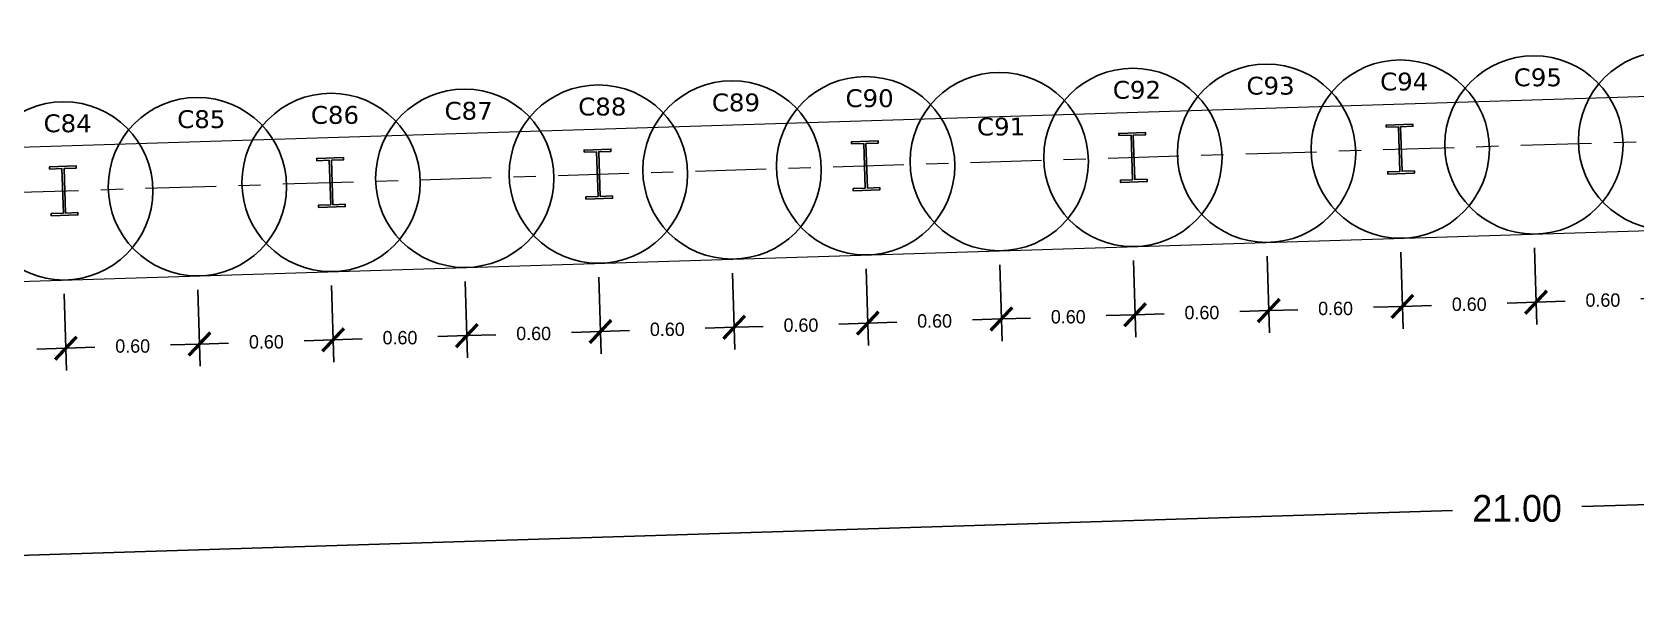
# Model space of a CAD drawing. Header units: millimetres. Extents: x -50 to 161, y 11 to 77.
# Drawn here: x 18.14 to 25.33, y 23.31 to 25.88 of the extents above; entities that cross this region are included whole.
import ezdxf

# ---------------------------------------------------------------- set-up
doc = ezdxf.new("R2010")
doc.units = ezdxf.units.MM
doc.linetypes.add('IMPORT-AXES _2_', pattern=[50.8, 31.75, -6.35, 6.35, -6.35])
doc.layers.add('A-DETL-THIN', color=151, linetype='Continuous', lineweight=5)
doc.layers.add('Paroi Soperco', color=7, linetype='Continuous')
doc.dimstyles.get("Standard").update_dxf_attribs({"dimtxt": 0.18, "dimasz": 0.18, "dimexe": 0.18, "dimexo": 0.0625, "dimgap": 0.09, "dimtad": 0, "dimtih": 1, "dimtoh": 1, "dimdec": 4, "dimzin": 0, "dimdsep": 46, "dimtxsty": 'Standard', "dimcen": 0.09, "dimadec": 0, "dimazin": 0, "dimtfac": 1, "dimtdec": 4, "dimtofl": 0, "dimtmove": 0, "dimatfit": 3, "dimfxl": 1, "dimtolj": 1, "dimtzin": 0, "dimarcsym": 0})

# ---------------------------------------------------------------- blocks, each defined once
blk = doc.blocks.new('_ArchTick')
at = {"color": 0, "linetype": 'ByBlock', "const_width": 0.15}
blk.add_lwpolyline([(-0.5, -0.5), (0.5, 0.5)], dxfattribs=at)
blk = doc.blocks.new('*D173')
at = {"layer": 'Paroi Soperco', "color": 0, "lineweight": -2, "transparency": 16777216}
for p, q in [((35.2599, 25.2347), (35.2994, 23.9695)), ((14.2699, 24.5786), (14.3094, 23.3133)), ((35.2963, 24.0694), (25.0913, 23.7504)), ((14.3063, 23.4133), (24.5113, 23.7323))]:
    blk.add_line(p, q, dxfattribs=at)
at = {"layer": 'Paroi Soperco', "color": 0, "lineweight": -2, "transparency": 16777216, "xscale": 0.1, "yscale": 0.1, "zscale": 0.1}
for p, rotation in [((35.2963, 24.0694), 1.790492195840774), ((14.3063, 23.4133), 181.7904921958408)]:
    blk.add_blockref('_ArchTick', p, dxfattribs=dict(at, rotation=rotation))
at = {"layer": 'Paroi Soperco', "color": 0, "transparency": 16777216, "insert": (24.8013, 23.7413), "char_height": 0.12, "attachment_point": 5}
blk.add_mtext('\\A1;21.00', dxfattribs=at)
blk = doc.blocks.new('*D182')
at = {"layer": 'Paroi Soperco', "color": 0, "lineweight": -2, "transparency": 16777216}
for p, q in [((17.6824, 24.6853), (17.6931, 24.3419)), ((18.2821, 24.704), (18.2929, 24.3606)), ((17.69, 24.4418), (17.8199, 24.4459)), ((18.2897, 24.4605), (18.1599, 24.4565))]:
    blk.add_line(p, q, dxfattribs=at)
at = {"layer": 'Paroi Soperco', "color": 0, "lineweight": -2, "transparency": 16777216, "xscale": 0.1, "yscale": 0.1, "zscale": 0.1}
for p, rotation in [((17.69, 24.4418), 181.7904921958418), ((18.2897, 24.4605), 1.790492195841817)]:
    blk.add_blockref('_ArchTick', p, dxfattribs=dict(at, rotation=rotation))
at = {"layer": 'Paroi Soperco', "color": 0, "transparency": 16777216, "insert": (17.9899, 24.4512), "char_height": 0.06, "attachment_point": 5}
blk.add_mtext('\\A1;0.60', dxfattribs=at)
blk = doc.blocks.new('*D183')
at = {"layer": 'Paroi Soperco', "color": 0, "lineweight": -2, "transparency": 16777216}
for p, q in [((18.2821, 24.704), (18.2929, 24.3606)), ((18.8818, 24.7227), (18.8926, 24.3793)), ((18.8894, 24.4793), (18.7596, 24.4752)), ((18.2897, 24.4605), (18.4196, 24.4646))]:
    blk.add_line(p, q, dxfattribs=at)
at = {"layer": 'Paroi Soperco', "color": 0, "lineweight": -2, "transparency": 16777216, "xscale": 0.1, "yscale": 0.1, "zscale": 0.1}
for p, rotation in [((18.2897, 24.4605), 181.7904921958418), ((18.8894, 24.4793), 1.790492195841817)]:
    blk.add_blockref('_ArchTick', p, dxfattribs=dict(at, rotation=rotation))
at = {"layer": 'Paroi Soperco', "color": 0, "transparency": 16777216, "insert": (18.5896, 24.4699), "char_height": 0.06, "attachment_point": 5}
blk.add_mtext('\\A1;0.60', dxfattribs=at)
blk = doc.blocks.new('*D184')
at = {"layer": 'Paroi Soperco', "color": 0, "lineweight": -2, "transparency": 16777216}
for p, q in [((18.8818, 24.7227), (18.8926, 24.3793)), ((19.4815, 24.7415), (19.4923, 24.3981)), ((18.8894, 24.4793), (19.0193, 24.4834)), ((19.4891, 24.498), (19.3593, 24.494))]:
    blk.add_line(p, q, dxfattribs=at)
at = {"layer": 'Paroi Soperco', "color": 0, "lineweight": -2, "transparency": 16777216, "xscale": 0.1, "yscale": 0.1, "zscale": 0.1}
for p, rotation in [((19.4891, 24.498), 1.790492195841817), ((18.8894, 24.4793), 181.7904921958418)]:
    blk.add_blockref('_ArchTick', p, dxfattribs=dict(at, rotation=rotation))
at = {"layer": 'Paroi Soperco', "color": 0, "transparency": 16777216, "insert": (19.1893, 24.4887), "char_height": 0.06, "attachment_point": 5}
blk.add_mtext('\\A1;0.60', dxfattribs=at)
blk = doc.blocks.new('*D185')
at = {"layer": 'Paroi Soperco', "color": 0, "lineweight": -2, "transparency": 16777216}
for p, q in [((20.0812, 24.7602), (20.092, 24.4168)), ((19.4815, 24.7415), (19.4923, 24.3981)), ((19.4891, 24.498), (19.619, 24.5021)), ((20.0888, 24.5168), (19.959, 24.5127))]:
    blk.add_line(p, q, dxfattribs=at)
at = {"layer": 'Paroi Soperco', "color": 0, "lineweight": -2, "transparency": 16777216, "xscale": 0.1, "yscale": 0.1, "zscale": 0.1}
for p, rotation in [((19.4891, 24.498), 181.7904921958418), ((20.0888, 24.5168), 1.790492195841817)]:
    blk.add_blockref('_ArchTick', p, dxfattribs=dict(at, rotation=rotation))
at = {"layer": 'Paroi Soperco', "color": 0, "transparency": 16777216, "insert": (19.789, 24.5074), "char_height": 0.06, "attachment_point": 5}
blk.add_mtext('\\A1;0.60', dxfattribs=at)
blk = doc.blocks.new('*D186')
at = {"layer": 'Paroi Soperco', "color": 0, "lineweight": -2, "transparency": 16777216}
for p, q in [((20.0812, 24.7602), (20.092, 24.4168)), ((20.6809, 24.779), (20.6917, 24.4356)), ((20.0888, 24.5168), (20.2187, 24.5209)), ((20.6886, 24.5355), (20.5587, 24.5315))]:
    blk.add_line(p, q, dxfattribs=at)
at = {"layer": 'Paroi Soperco', "color": 0, "lineweight": -2, "transparency": 16777216, "xscale": 0.1, "yscale": 0.1, "zscale": 0.1}
for p, rotation in [((20.0888, 24.5168), 181.7904921958418), ((20.6886, 24.5355), 1.790492195841817)]:
    blk.add_blockref('_ArchTick', p, dxfattribs=dict(at, rotation=rotation))
at = {"layer": 'Paroi Soperco', "color": 0, "transparency": 16777216, "insert": (20.3887, 24.5262), "char_height": 0.06, "attachment_point": 5}
blk.add_mtext('\\A1;0.60', dxfattribs=at)
blk = doc.blocks.new('*D187')
at = {"layer": 'Paroi Soperco', "color": 0, "lineweight": -2, "transparency": 16777216}
for p, q in [((20.6809, 24.779), (20.6917, 24.4356)), ((21.2807, 24.7977), (21.2914, 24.4543)), ((21.2883, 24.5543), (21.1584, 24.5502)), ((20.6886, 24.5355), (20.8184, 24.5396))]:
    blk.add_line(p, q, dxfattribs=at)
at = {"layer": 'Paroi Soperco', "color": 0, "lineweight": -2, "transparency": 16777216, "xscale": 0.1, "yscale": 0.1, "zscale": 0.1}
for p, rotation in [((21.2883, 24.5543), 1.790492195841817), ((20.6886, 24.5355), 181.7904921958418)]:
    blk.add_blockref('_ArchTick', p, dxfattribs=dict(at, rotation=rotation))
at = {"layer": 'Paroi Soperco', "color": 0, "transparency": 16777216, "insert": (20.9884, 24.5449), "char_height": 0.06, "attachment_point": 5}
blk.add_mtext('\\A1;0.60', dxfattribs=at)
blk = doc.blocks.new('*D188')
at = {"layer": 'Paroi Soperco', "color": 0, "lineweight": -2, "transparency": 16777216}
for p, q in [((21.2807, 24.7977), (21.2914, 24.4543)), ((21.8804, 24.8165), (21.8911, 24.4731)), ((21.2883, 24.5543), (21.4181, 24.5583)), ((21.888, 24.573), (21.7581, 24.569))]:
    blk.add_line(p, q, dxfattribs=at)
at = {"layer": 'Paroi Soperco', "color": 0, "lineweight": -2, "transparency": 16777216, "xscale": 0.1, "yscale": 0.1, "zscale": 0.1}
for p, rotation in [((21.2883, 24.5543), 181.7904921958418), ((21.888, 24.573), 1.790492195841817)]:
    blk.add_blockref('_ArchTick', p, dxfattribs=dict(at, rotation=rotation))
at = {"layer": 'Paroi Soperco', "color": 0, "transparency": 16777216, "insert": (21.5881, 24.5637), "char_height": 0.06, "attachment_point": 5}
blk.add_mtext('\\A1;0.60', dxfattribs=at)
blk = doc.blocks.new('*D189')
at = {"layer": 'Paroi Soperco', "color": 0, "lineweight": -2, "transparency": 16777216}
for p, q in [((22.4801, 24.8352), (22.4908, 24.4918)), ((21.8804, 24.8165), (21.8911, 24.4731)), ((21.888, 24.573), (22.0178, 24.5771)), ((22.4877, 24.5918), (22.3578, 24.5877))]:
    blk.add_line(p, q, dxfattribs=at)
at = {"layer": 'Paroi Soperco', "color": 0, "lineweight": -2, "transparency": 16777216, "xscale": 0.1, "yscale": 0.1, "zscale": 0.1}
for p, rotation in [((21.888, 24.573), 181.7904921958418), ((22.4877, 24.5918), 1.790492195841766)]:
    blk.add_blockref('_ArchTick', p, dxfattribs=dict(at, rotation=rotation))
at = {"layer": 'Paroi Soperco', "color": 0, "transparency": 16777216, "insert": (22.1878, 24.5824), "char_height": 0.06, "attachment_point": 5}
blk.add_mtext('\\A1;0.60', dxfattribs=at)
blk = doc.blocks.new('*D190')
at = {"layer": 'Paroi Soperco', "color": 0, "lineweight": -2, "transparency": 16777216}
for p, q in [((22.4801, 24.8352), (22.4908, 24.4918)), ((23.0798, 24.854), (23.0905, 24.5106)), ((22.4877, 24.5918), (22.6175, 24.5958)), ((23.0874, 24.6105), (22.9575, 24.6065))]:
    blk.add_line(p, q, dxfattribs=at)
at = {"layer": 'Paroi Soperco', "color": 0, "lineweight": -2, "transparency": 16777216, "xscale": 0.1, "yscale": 0.1, "zscale": 0.1}
for p, rotation in [((22.4877, 24.5918), 181.7904921958418), ((23.0874, 24.6105), 1.790492195841766)]:
    blk.add_blockref('_ArchTick', p, dxfattribs=dict(at, rotation=rotation))
at = {"layer": 'Paroi Soperco', "color": 0, "transparency": 16777216, "insert": (22.7875, 24.6012), "char_height": 0.06, "attachment_point": 5}
blk.add_mtext('\\A1;0.60', dxfattribs=at)
blk = doc.blocks.new('*D191')
at = {"layer": 'Paroi Soperco', "color": 0, "lineweight": -2, "transparency": 16777216}
for p, q in [((23.0798, 24.854), (23.0905, 24.5106)), ((23.6795, 24.8727), (23.6902, 24.5293)), ((23.0874, 24.6105), (23.2172, 24.6146)), ((23.6871, 24.6293), (23.5572, 24.6252))]:
    blk.add_line(p, q, dxfattribs=at)
at = {"layer": 'Paroi Soperco', "color": 0, "lineweight": -2, "transparency": 16777216, "xscale": 0.1, "yscale": 0.1, "zscale": 0.1}
for p, rotation in [((23.6871, 24.6293), 1.790492195841766), ((23.0874, 24.6105), 181.7904921958418)]:
    blk.add_blockref('_ArchTick', p, dxfattribs=dict(at, rotation=rotation))
at = {"layer": 'Paroi Soperco', "color": 0, "transparency": 16777216, "insert": (23.3872, 24.6199), "char_height": 0.06, "attachment_point": 5}
blk.add_mtext('\\A1;0.60', dxfattribs=at)
blk = doc.blocks.new('*D192')
at = {"layer": 'Paroi Soperco', "color": 0, "lineweight": -2, "transparency": 16777216}
for p, q in [((23.6795, 24.8727), (23.6902, 24.5293)), ((24.2792, 24.8915), (24.2899, 24.5481)), ((23.6871, 24.6293), (23.8169, 24.6333)), ((24.2868, 24.648), (24.1569, 24.644))]:
    blk.add_line(p, q, dxfattribs=at)
at = {"layer": 'Paroi Soperco', "color": 0, "lineweight": -2, "transparency": 16777216, "xscale": 0.1, "yscale": 0.1, "zscale": 0.1}
for p, rotation in [((23.6871, 24.6293), 181.7904921958418), ((24.2868, 24.648), 1.790492195841766)]:
    blk.add_blockref('_ArchTick', p, dxfattribs=dict(at, rotation=rotation))
at = {"layer": 'Paroi Soperco', "color": 0, "transparency": 16777216, "insert": (23.9869, 24.6386), "char_height": 0.06, "attachment_point": 5}
blk.add_mtext('\\A1;0.60', dxfattribs=at)
blk = doc.blocks.new('*D193')
at = {"layer": 'Paroi Soperco', "color": 0, "lineweight": -2, "transparency": 16777216}
for p, q in [((24.8789, 24.9102), (24.8896, 24.5668)), ((24.2792, 24.8915), (24.2899, 24.5481)), ((24.2868, 24.648), (24.4167, 24.6521)), ((24.8865, 24.6668), (24.7567, 24.6627))]:
    blk.add_line(p, q, dxfattribs=at)
at = {"layer": 'Paroi Soperco', "color": 0, "lineweight": -2, "transparency": 16777216, "xscale": 0.1, "yscale": 0.1, "zscale": 0.1}
for p, rotation in [((24.2868, 24.648), 181.7904921958418), ((24.8865, 24.6668), 1.790492195841766)]:
    blk.add_blockref('_ArchTick', p, dxfattribs=dict(at, rotation=rotation))
at = {"layer": 'Paroi Soperco', "color": 0, "transparency": 16777216, "insert": (24.5867, 24.6574), "char_height": 0.06, "attachment_point": 5}
blk.add_mtext('\\A1;0.60', dxfattribs=at)
blk = doc.blocks.new('*D194')
at = {"layer": 'Paroi Soperco', "color": 0, "lineweight": -2, "transparency": 16777216}
for p, q in [((24.8789, 24.9102), (24.8896, 24.5668)), ((25.4786, 24.929), (25.4893, 24.5856)), ((25.4862, 24.6855), (25.3564, 24.6815)), ((24.8865, 24.6668), (25.0164, 24.6708))]:
    blk.add_line(p, q, dxfattribs=at)
at = {"layer": 'Paroi Soperco', "color": 0, "lineweight": -2, "transparency": 16777216, "xscale": 0.1, "yscale": 0.1, "zscale": 0.1}
for p, rotation in [((24.8865, 24.6668), 181.7904921958418), ((25.4862, 24.6855), 1.790492195841766)]:
    blk.add_blockref('_ArchTick', p, dxfattribs=dict(at, rotation=rotation))
at = {"layer": 'Paroi Soperco', "color": 0, "transparency": 16777216, "insert": (25.1864, 24.6761), "char_height": 0.06, "attachment_point": 5}
blk.add_mtext('\\A1;0.60', dxfattribs=at)

msp = doc.modelspace()

# ---------------------------------------------------------------- linework, layer by layer
at = {"layer": 'A-DETL-THIN'}
for p, q in [((34.6579, 25.8787), (14.8679, 25.2601)), ((14.2679, 24.641), (35.2579, 25.2972))]:
    msp.add_line(p, q, dxfattribs=at)
at = {"layer": 'A-DETL-THIN', "color": 30, "linetype": 'IMPORT-AXES _2_', "ltscale": 0.01, "true_color": 0xf26722}
msp.add_line((11.24, 24.9464), (36.7593, 25.7441), dxfattribs=at)
at = {"layer": 'Paroi Soperco'}
for points in [[(23.0144, 25.4143), (23.014, 25.4243), (23.1339, 25.4285), (23.1343, 25.4185), (23.0793, 25.4166), (23.0863, 25.2167), (23.1413, 25.2186), (23.1413, 25.2186), (23.1416, 25.2086), (23.0217, 25.2044), (23.0213, 25.2144), (23.0763, 25.2163), (23.0693, 25.4162), (23.0144, 25.4143)], [(24.2138, 25.4518), (24.2134, 25.4618), (24.3334, 25.466), (24.3337, 25.456), (24.2787, 25.4541), (24.2857, 25.2542), (24.3407, 25.2561), (24.3407, 25.2561), (24.341, 25.2461), (24.2211, 25.2419), (24.2208, 25.2519), (24.2757, 25.2538), (24.2687, 25.4537), (24.2138, 25.4518)], [(20.6155, 25.3393), (20.6152, 25.3493), (20.7351, 25.3535), (20.7355, 25.3435), (20.6805, 25.3416), (20.6875, 25.1417), (20.7424, 25.1436), (20.7424, 25.1436), (20.7428, 25.1336), (20.6229, 25.1294), (20.6225, 25.1394), (20.6775, 25.1413), (20.6705, 25.3412), (20.6155, 25.3393)], [(21.815, 25.3768), (21.8146, 25.3868), (21.9345, 25.391), (21.9349, 25.381), (21.8799, 25.3791), (21.8869, 25.1792), (21.9419, 25.1811), (21.9419, 25.1811), (21.9422, 25.1711), (21.8223, 25.1669), (21.8219, 25.1769), (21.8769, 25.1788), (21.8699, 25.3787), (21.815, 25.3768)], [(18.2167, 25.2643), (18.2164, 25.2743), (18.3363, 25.2785), (18.3366, 25.2685), (18.2817, 25.2666), (18.2887, 25.0667), (18.3436, 25.0686), (18.3436, 25.0686), (18.344, 25.0586), (18.224, 25.0544), (18.2237, 25.0644), (18.2787, 25.0664), (18.2717, 25.2662), (18.2167, 25.2643)], [(19.4161, 25.3018), (19.4158, 25.3118), (19.5357, 25.316), (19.5361, 25.306), (19.4811, 25.3041), (19.4881, 25.1042), (19.543, 25.1061), (19.543, 25.1061), (19.5434, 25.0961), (19.4235, 25.0919), (19.4231, 25.1019), (19.4781, 25.1038), (19.4711, 25.3037), (19.4161, 25.3018)]]:
    msp.add_lwpolyline(points, dxfattribs=at)
for centre in [(24.8769, 25.3727), (25.4766, 25.3914), (22.4781, 25.2977), (23.0778, 25.3164), (23.6775, 25.3352), (24.2772, 25.3539), (20.0793, 25.2227), (20.679, 25.2415), (21.2787, 25.2602), (21.8784, 25.2789), (18.2802, 25.1665), (18.8799, 25.1852), (19.4796, 25.204)]:
    msp.add_circle(centre, 0.4, dxfattribs=at)

# ---------------------------------------------------------------- texts
at = {"layer": 'Paroi Soperco', "char_height": 0.08, "attachment_point": 1}
for s, insert in [('{\\fVerdana|b0|i0|c0|p34;C94}', (24.1867, 25.697)), ('{\\fVerdana|b0|i0|c0|p34;C95}', (24.7864, 25.7158)), ('{\\fVerdana|b0|i0|c0|p34;C90}', (21.7879, 25.6221)), ('{\\fVerdana|b0|i0|c0|p34;C92}', (22.9873, 25.6596)), ('{\\fVerdana|b0|i0|c0|p34;C93}', (23.587, 25.6783)), ('{\\fVerdana|b0|i0|c0|p34;C86}', (19.389, 25.5471)), ('{\\fVerdana|b0|i0|c0|p34;C87}', (19.9888, 25.5658)), ('{\\fVerdana|b0|i0|c0|p34;C88}', (20.5885, 25.5846)), ('{\\fVerdana|b0|i0|c0|p34;C89}', (21.1882, 25.6033)), ('{\\fVerdana|b0|i0|c0|p34;C84}', (18.1896, 25.5096)), ('{\\fVerdana|b0|i0|c0|p34;C85}', (18.7893, 25.5283)), ('{\\fVerdana|b0|i0|c0|p34;C91}', (22.3779, 25.4949))]:
    msp.add_mtext_dynamic_manual_height_columns(s, width=0.422374, gutter_width=1, heights=[0], dxfattribs=dict(at, insert=insert))

# ---------------------------------------------------------------- dimensions: what is measured, and where the dimension line sits
at = {"layer": 'Paroi Soperco', "color": 1}
dim = msp.add_aligned_dim(p1=(14.2679, 24.641), p2=(35.2579, 25.2972), distance=-1.2284, dimstyle='Standard', override={"dimtxt": 0.12, "dimasz": 0.1, "dimexe": 0.1, "dimdec": 2, "dimblk1": 'ArchTick', "dimblk2": 'ArchTick', "dimsah": 1}, dxfattribs=at)
dim.commit()
dim.dimension.update_dxf_attribs({"geometry": '*D173', "text_midpoint": (24.8013, 23.7413)})
for base, p1, p2, picture, middle in [((24.8865, 24.6668), (24.2772, 24.9539), (24.8769, 24.9727), '*D193', (24.5867, 24.6574)), ((25.4862, 24.6855), (24.8769, 24.9727), (25.4766, 24.9914), '*D194', (25.1864, 24.6761)), ((23.0874, 24.6105), (22.4781, 24.8977), (23.0778, 24.9164), '*D190', (22.7875, 24.6012)), ((23.6871, 24.6293), (23.0778, 24.9164), (23.6775, 24.9352), '*D191', (23.3872, 24.6199)), ((24.2868, 24.648), (23.6775, 24.9352), (24.2772, 24.9539), '*D192', (23.9869, 24.6386)), ((20.6886, 24.5355), (20.0793, 24.8227), (20.679, 24.8415), '*D186', (20.3887, 24.5262)), ((21.2883, 24.5543), (20.679, 24.8415), (21.2787, 24.8602), '*D187', (20.9884, 24.5449)), ((21.888, 24.573), (21.2787, 24.8602), (21.8784, 24.8789), '*D188', (21.5881, 24.5637)), ((22.4877, 24.5918), (21.8784, 24.8789), (22.4781, 24.8977), '*D189', (22.1878, 24.5824)), ((18.2897, 24.4605), (17.6805, 24.7477), (18.2802, 24.7665), '*D182', (17.9899, 24.4512)), ((18.8894, 24.4793), (18.2802, 24.7665), (18.8799, 24.7852), '*D183', (18.5896, 24.4699)), ((19.4891, 24.498), (18.8799, 24.7852), (19.4796, 24.804), '*D184', (19.1893, 24.4887)), ((20.0888, 24.5168), (19.4796, 24.804), (20.0793, 24.8227), '*D185', (19.789, 24.5074))]:
    dim = msp.add_linear_dim(base=base, p1=p1, p2=p2, angle=181.79049, dimstyle='Standard', override={"dimtxt": 0.06, "dimasz": 0.1, "dimexe": 0.1, "dimdec": 2, "dimblk1": 'ArchTick', "dimblk2": 'ArchTick', "dimsah": 1}, dxfattribs=at)
    dim.commit()
    dim.dimension.update_dxf_attribs({"geometry": picture, "text_midpoint": middle})

doc.saveas('drawing.dxf')
